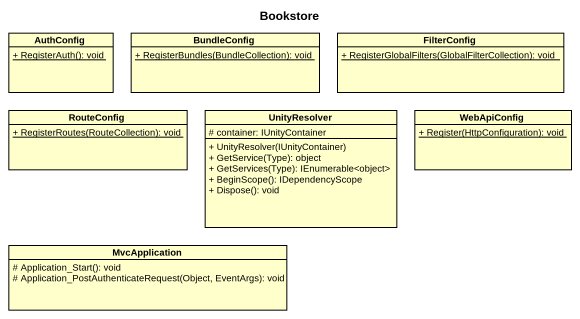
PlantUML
@startuml
title Bookstore
hide circle
hide empty members
skinparam classAttributeIconSize 0
class AuthConfig {
  {static} + RegisterAuth(): void
}
class BundleConfig {
  {static} + RegisterBundles(BundleCollection): void
}
class FilterConfig {
  {static} + RegisterGlobalFilters(GlobalFilterCollection): void
}
class RouteConfig {
  {static} + RegisterRoutes(RouteCollection): void
}
class UnityResolver {
  # container: IUnityContainer
  + UnityResolver(IUnityContainer)
  + GetService(Type): object
  + GetServices(Type): IEnumerable<object>
  + BeginScope(): IDependencyScope
  + Dispose(): void
}
class WebApiConfig {
  {static} + Register(HttpConfiguration): void
}
class MvcApplication {
  # Application_Start(): void
  # Application_PostAuthenticateRequest(Object, EventArgs): void
}
@enduml
